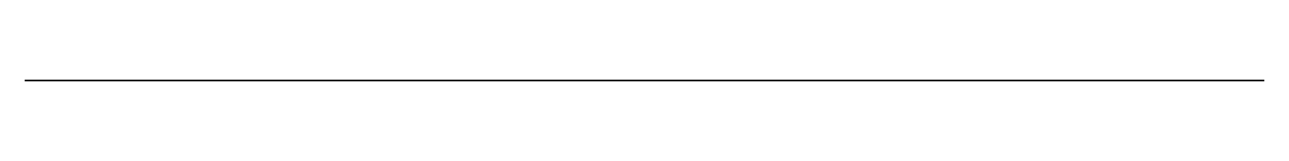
# Model space of a CAD drawing. Header units: millimetres. Extents: x 92.7 to 109.9, y 0 to 0.
import ezdxf

# ---------------------------------------------------------------- set-up
doc = ezdxf.new("R2010")
doc.units = ezdxf.units.MM
doc.layers.get('0').update_dxf_attribs({"color": 194, "true_color": 0x551cb1})

msp = doc.modelspace()

# ---------------------------------------------------------------- linework, layer by layer
at = {"color": 74, "true_color": 0x58b11b}
msp.add_polyline3d([(103.574, 0, -4.4), (103.574, 0, -7.154), (103.913, 0, -7.198), (104.248, 0, -7.261), (104.577, 0, -7.342), (104.9, 0, -7.442), (105.215, 0, -7.559), (105.523, 0, -7.693), (105.822, 0, -7.844), (106.112, 0, -8.012), (106.393, 0, -8.195), (106.663, 0, -8.394), (106.921, 0, -8.608), (107.168, 0, -8.837), (107.402, 0, -9.08), (107.623, 0, -9.337), (107.83, 0, -9.608), (108.023, 0, -9.891), (108.199, 0, -10.185), (108.356, 0, -10.487), (108.496, 0, -10.795), (108.618, 0, -11.11), (108.722, 0, -11.43), (108.807, 0, -11.755), (108.873, 0, -12.084), (108.922, 0, -12.415), (108.951, 0, -12.749), (108.962, 0, -13.084), (108.954, 0, -13.42), (108.927, 0, -13.756), (108.882, 0, -14.09), (108.817, 0, -14.423), (108.733, 0, -14.753), (108.629, 0, -15.079), (108.508, 0, -15.399), (108.369, 0, -15.71), (108.213, 0, -16.011), (108.041, 0, -16.302), (107.854, 0, -16.581), (107.652, 0, -16.849), (107.435, 0, -17.105), (107.204, 0, -17.349), (106.961, 0, -17.579), (106.704, 0, -17.795), (106.436, 0, -17.997), (106.156, 0, -18.183), (105.865, 0, -18.355), (105.564, 0, -18.51), (105.253, 0, -18.648), (104.932, 0, -18.769), (104.932, 0, -21.008), (106.41, 0, -22.091), (106.41, 0, -26.502), (106.384, 0, -29.642), (106.399, 0, -31.209), (106.475, 0, -32.753), (106.546, 0, -33.512), (106.644, 0, -34.26), (106.772, 0, -34.994), (106.936, 0, -35.713), (107.138, 0, -36.414), (107.383, 0, -37.096), (107.522, 0, -37.43), (107.674, 0, -37.757), (107.839, 0, -38.079), (108.016, 0, -38.395), (108.434, 0, -39.056), (108.899, 0, -39.698), (109.404, 0, -40.308), (109.941, 0, -40.876), (109.941, 0, -113.192), (92.737, 0, -113.192), (92.737, 0, -81.92), (94.965, 0, -79.76), (94.965, 0, -17.614), (92.737, 0, -15.572), (92.737, 0, 17.207), (93.69, 0, 17.207), (94.237, 0, 17.195), (94.509, 0, 17.172), (94.644, 0, 17.154), (94.778, 0, 17.132), (94.998, 0, 17.085), (95.216, 0, 17.029), (95.431, 0, 16.964), (95.643, 0, 16.89), (95.853, 0, 16.807), (96.059, 0, 16.716), (96.261, 0, 16.616), (96.459, 0, 16.507), (96.71, 0, 16.354), (96.952, 0, 16.186), (97.185, 0, 16.006), (97.408, 0, 15.814), (97.619, 0, 15.609), (97.82, 0, 15.394), (98.008, 0, 15.168), (98.184, 0, 14.931), (98.281, 0, 14.787), (98.373, 0, 14.639), (98.46, 0, 14.489), (98.542, 0, 14.335), (98.618, 0, 14.179), (98.689, 0, 14.02), (98.754, 0, 13.859), (98.813, 0, 13.696), (98.881, 0, 13.478), (98.938, 0, 13.257), (98.985, 0, 13.033), (99.021, 0, 12.807), (99.049, 0, 12.579), (99.069, 0, 12.35), (99.086, 0, 11.89), (99.079, 0, 10.563), (99.852, 0, 10.558), (99.852, 0, 2.301), (99.889, 0, 0.732), (99.956, 0, -0.039), (100.007, 0, -0.416), (100.072, 0, -0.784), (100.153, 0, -1.143), (100.25, 0, -1.49), (100.367, 0, -1.825), (100.432, 0, -1.987), (100.503, 0, -2.145), (100.58, 0, -2.299), (100.662, 0, -2.449), (100.75, 0, -2.595), (100.844, 0, -2.736), (100.945, 0, -2.872), (101.052, 0, -3.003), (101.166, 0, -3.129), (101.286, 0, -3.25), (101.495, 0, -3.434), (101.716, 0, -3.605), (101.926, 0, -3.75), (102.144, 0, -3.881), (102.369, 0, -4.001), (102.6, 0, -4.107), (102.837, 0, -4.201), (103.078, 0, -4.281), (103.324, 0, -4.347)], close=True, dxfattribs=at)

doc.saveas('drawing.dxf')
